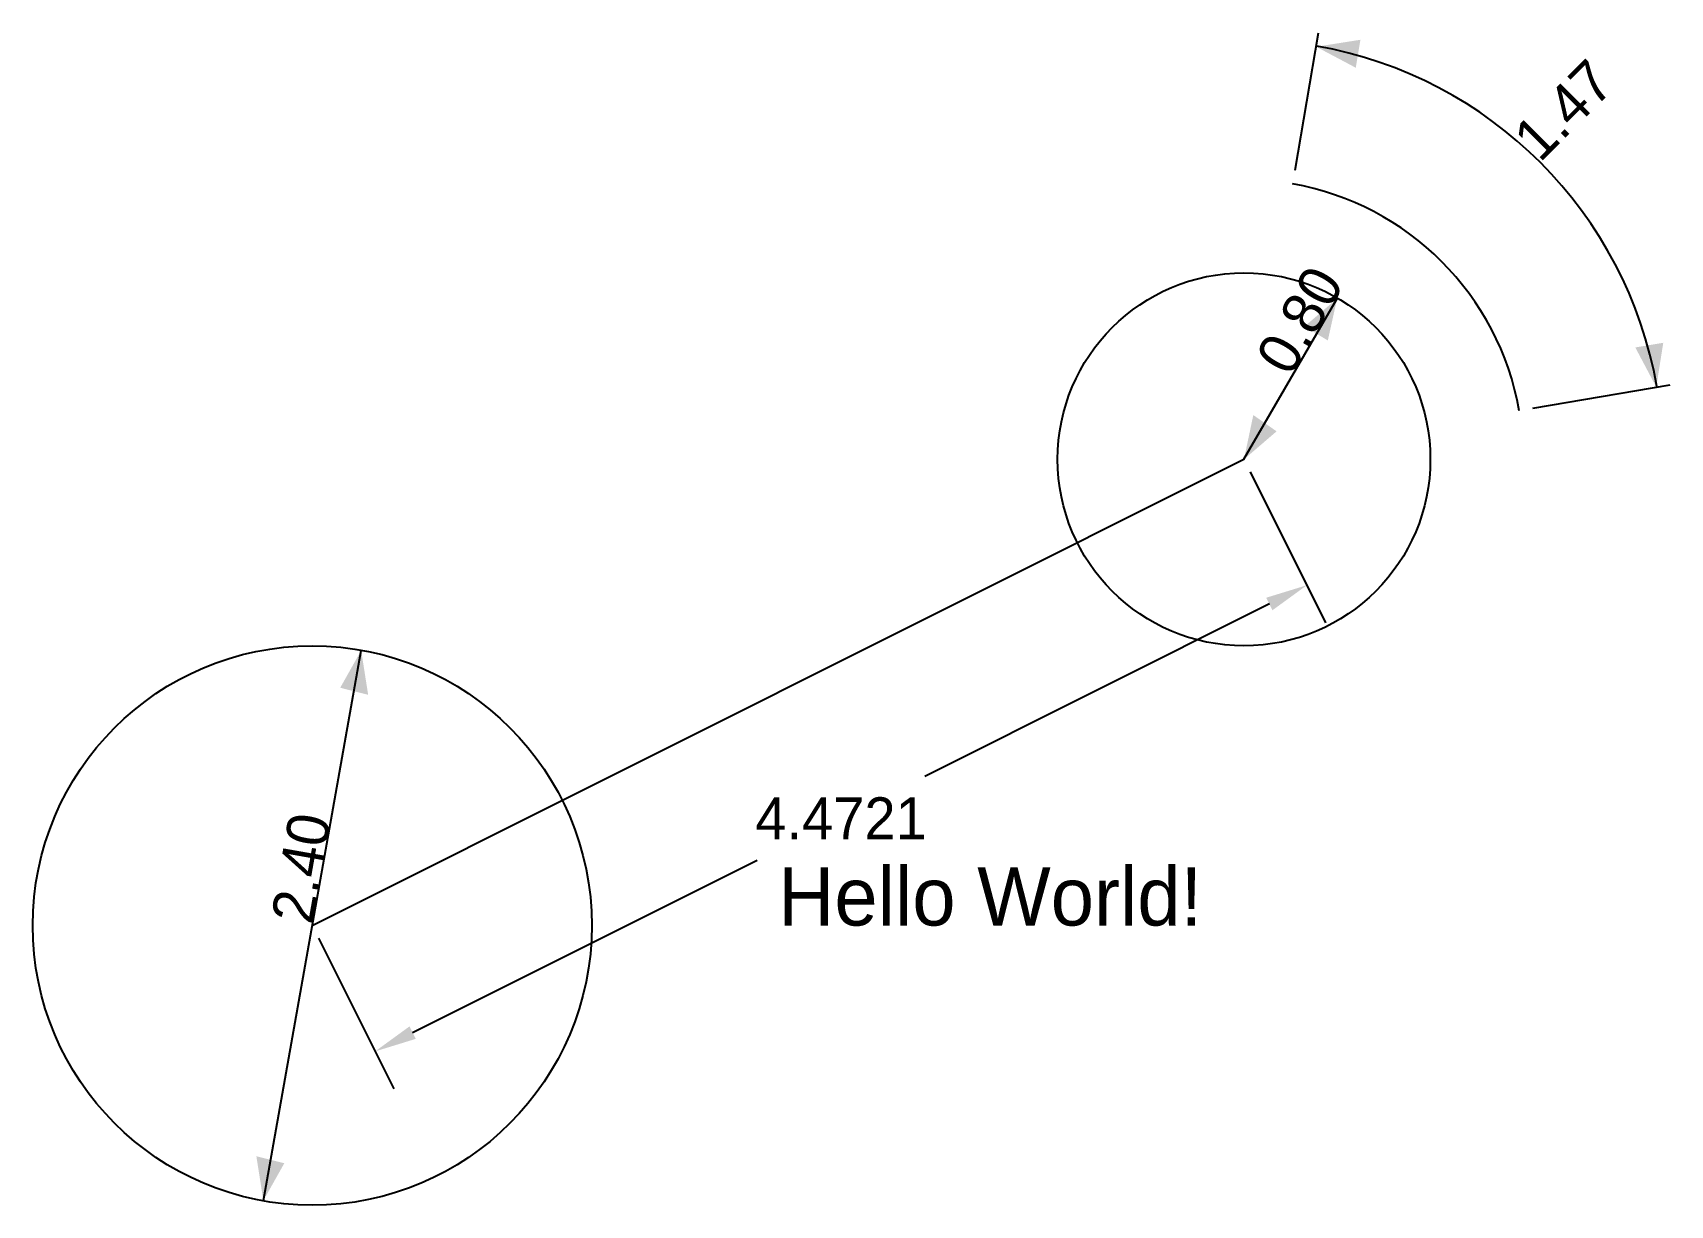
# Model space of a CAD drawing. Extents: x 4.8 to 11.83, y 2.8 to 7.83.
import ezdxf

# ---------------------------------------------------------------- set-up
doc = ezdxf.new("R2010")
doc.units = 0
doc.header["$MEASUREMENT"] = 0
doc.layers.get('0').update_dxf_attribs({"linetype": 'CONTINUOUS'})
doc.layers.get('Defpoints').update_dxf_attribs({"linetype": 'CONTINUOUS'})
doc.dimstyles.new('CUSTOM', dxfattribs={"dimtxt": 0.18, "dimasz": 0.18, "dimexe": 0.18, "dimexo": 0.06, "dimgap": 0.09, "dimtad": 0, "dimtih": 1, "dimtoh": 1, "dimdec": 4, "dimzin": 0, "dimdsep": 46, "dimtxsty": 'Standard', "dimcen": 0.09, "dimclrd": 3, "dimclre": 3, "dimclrt": 3, "dimadec": 0, "dimazin": 0, "dimtfac": 1, "dimtdec": 4, "dimtofl": 0, "dimtmove": 2, "dimatfit": 3, "dimfxl": 1, "dimtolj": 1, "dimtzin": 0, "dimarcsym": 0})
doc.dimstyles.new('GENERIC', dxfattribs={"dimtxt": 0.18, "dimasz": 0.18, "dimexe": 0.18, "dimexo": 0.06, "dimgap": 0.09, "dimtad": 0, "dimtih": 1, "dimtoh": 1, "dimdec": 4, "dimzin": 0, "dimdsep": 46, "dimtxsty": 'Standard', "dimcen": 0.09, "dimclrd": 256, "dimclre": 256, "dimclrt": 256, "dimadec": 0, "dimazin": 0, "dimtfac": 1, "dimtdec": 4, "dimtofl": 0, "dimtmove": 2, "dimatfit": 3, "dimfxl": 1, "dimtolj": 1, "dimtzin": 0, "dimarcsym": 0})

# ---------------------------------------------------------------- blocks, each defined once
blk = doc.blocks.new('*D1')
blk.add_line((5.79, 2.82), (6.21, 5.18))
for points in [[(6.12, 5.02), (6.24, 4.99), (6.21, 5.18)], [(5.88, 2.98), (5.76, 3.01), (5.79, 2.82)]]:
    blk.add_solid(points)
blk.add_text('2.40', height=0.18, rotation=80).set_placement((6, 4))
blk = doc.blocks.new('*D2')
for p, q in [((10.22, 7.24), (10.32, 7.83)), ((11.24, 6.22), (11.83, 6.32))]:
    blk.add_line(p, q)
blk.add_arc((10, 6), 1.8, 10, 80)
for points in [[(10.5, 7.8), (10.48, 7.68), (10.31, 7.77)], [(11.68, 6.48), (11.8, 6.5), (11.77, 6.31)]]:
    blk.add_solid(points)
blk.add_text('1.47', height=0.18, rotation=45).set_placement((11.27, 7.27))
blk = doc.blocks.new('*D3')
at = {"color": 3, "lineweight": -2}
for p, q in [((10.0268, 5.9463), (10.3505, 5.299)), ((10.109, 5.3795), (8.63, 4.64)), ((6.431, 3.5405), (7.91, 4.28)), ((6.0268, 3.9463), (6.3505, 3.299))]:
    blk.add_line(p, q, dxfattribs=at)
at = {"color": 3}
for points in [[(10.0956, 5.4063), (10.1224, 5.3527), (10.27, 5.46)], [(6.4176, 3.5673), (6.4444, 3.5137), (6.27, 3.46)]]:
    blk.add_solid(points, dxfattribs=at)
at = {"layer": 'Defpoints', "color": 0}
for p in [(10, 6), (10.27, 5.46), (6, 4)]:
    blk.add_point(p, dxfattribs=at)
at = {"color": 3, "insert": (8.27, 4.46), "char_height": 0.18, "attachment_point": 5}
blk.add_mtext('\\A1;4.4721', dxfattribs=at)
blk = doc.blocks.new('*D4')
blk.add_line((10, 6), (10.4, 6.69))
for points in [[(10.26, 6.57), (10.36, 6.51), (10.4, 6.69)], [(10.14, 6.12), (10.04, 6.19), (10, 6)]]:
    blk.add_solid(points)
blk.add_text('0.80', height=0.18, rotation=60).set_placement((10.2, 6.35))
blk = doc.blocks.new('BLK1')
blk.add_text('Hello World!', height=0.25).set_placement((8, 4))

msp = doc.modelspace()

# ---------------------------------------------------------------- linework, layer by layer
msp.add_line((6, 4), (10, 6))
for centre, radius in [((10, 6), 0.8), ((6, 4), 1.2)]:
    msp.add_circle(centre, radius)
msp.add_arc((10, 6), 1.2, 10, 80)

# ---------------------------------------------------------------- block references
msp.add_blockref('BLK1', (0, 0))

# ---------------------------------------------------------------- dimensions: what is measured, and where the dimension line sits
dim = msp.add_angular_dim_3p(base=(10.31, 7.77), center=(10, 6), p1=(11.18, 6.21), p2=(10.21, 7.18), dimstyle='CUSTOM')
dim.commit()
dim.dimension.update_dxf_attribs({"geometry": '*D2', "text_midpoint": (10.62, 7.69)})
dim = msp.add_radius_dim(center=(10, 6), mpoint=(10.4, 6.69), dimstyle='GENERIC')
dim.commit()
dim.dimension.update_dxf_attribs({"geometry": '*D4', "text_midpoint": (10.2, 6.35)})
dim = msp.add_aligned_dim(p1=(6, 4), p2=(10, 6), distance=-0.60374, dimstyle='CUSTOM')
dim.commit()
dim.dimension.update_dxf_attribs({"geometry": '*D3', "text_midpoint": (8.27, 4.46)})
dim = msp.add_diameter_dim_2p(p1=(5.79, 2.82), p2=(6.21, 5.18), dimstyle='GENERIC')
dim.commit()
dim.dimension.update_dxf_attribs({"geometry": '*D1', "text_midpoint": (6, 4)})

doc.saveas('drawing.dxf')
